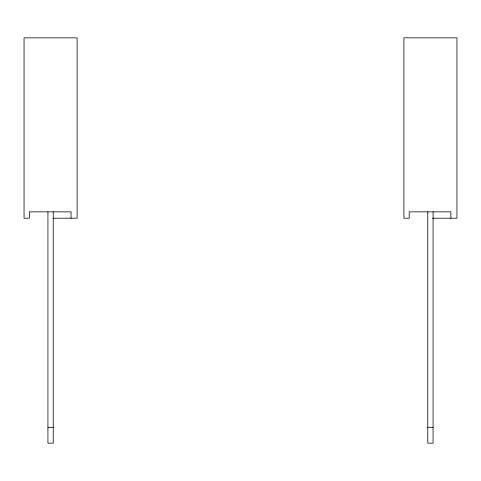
<?xml version="1.0" encoding="UTF-8"?>
<svg xmlns="http://www.w3.org/2000/svg" width="481" height="481" viewBox="0 0 481 481"><rect width="100%" height="100%" fill="white"/><g stroke="black" fill="none" stroke-linecap="round" stroke-linejoin="round"><path stroke-width="0.72" d="M53.499 218.218L77.104 218.218L77.104 37.843L24.05 37.843L24.05 218.218L29.353 218.218L29.353 211.85L71.032 211.85L71.032 218.218M432.617 218.218L456.95 218.218L456.95 37.843L403.896 37.843L403.896 218.218L409.205 218.218L409.205 211.85L450.877 211.85L450.877 218.218M47.926 427.314L53.229 427.314M427.771 427.314L433.074 427.314M433.074 211.85L433.074 443.157L427.771 443.157L427.771 211.85M53.229 211.85L53.229 443.157L47.926 443.157L47.926 211.85"/></g></svg>
